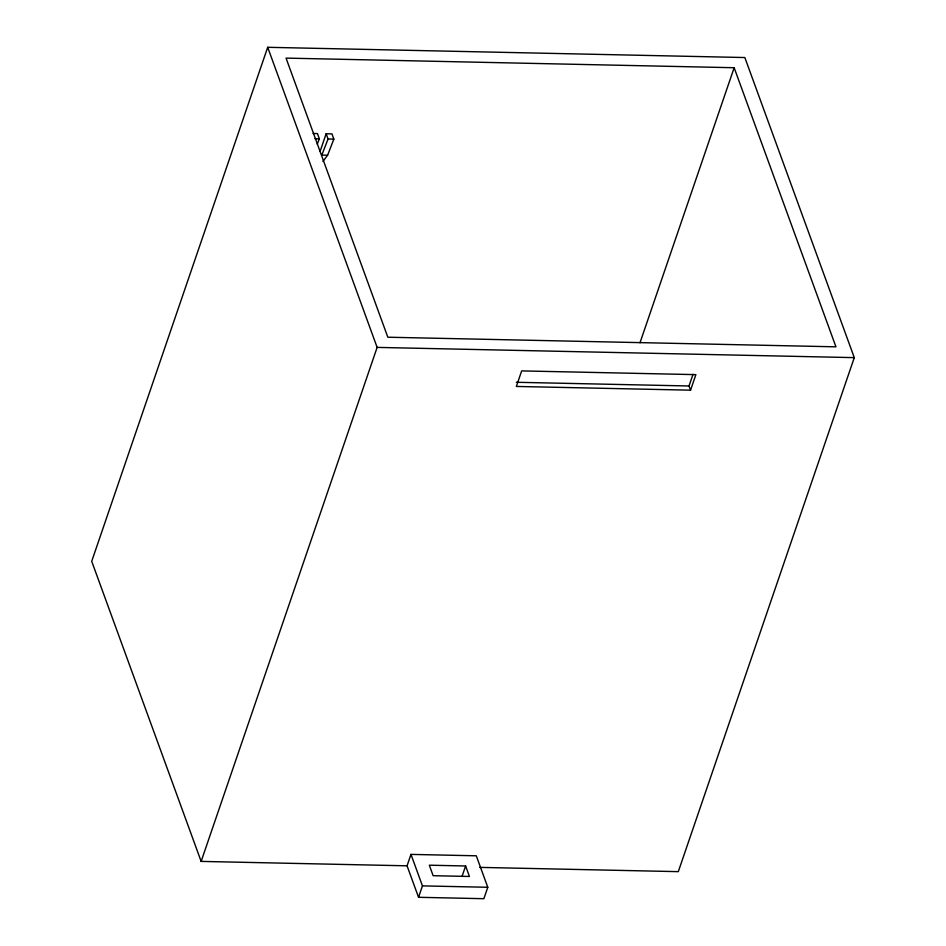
<?xml version="1.0" encoding="UTF-8"?>
<svg xmlns="http://www.w3.org/2000/svg" width="946" height="946" viewBox="0 0 946 946"><rect width="100%" height="100%" fill="white"/><g stroke="black" fill="none" stroke-linecap="round" stroke-linejoin="round"><path stroke-width="1.42" d="M479.74 867.376L678.306 871.644L854.285 357.635L744.845 57.54L267.694 47.3L91.715 561.309L201.143 861.404L407.064 865.815L418.546 897.293L483.867 898.7L487.781 887.277L476.299 855.799L410.978 854.392L407.064 865.815M320.091 151.431L326.134 133.753L331.951 133.883L333.855 139.121L327.612 155.215L322.941 161.399M201.143 861.404L377.135 347.395L267.694 47.3M418.546 897.293L422.448 885.882L410.978 854.392M640.004 342.748L734.155 67.722L286.047 58.108L387.825 337.214L835.945 346.827L734.155 67.722M462.133 876.138L465.609 865.98L429.318 865.2L433.138 875.7L469.429 876.469L465.609 865.98M690.556 390.178L695.878 374.64L521.672 370.903L516.35 386.441L690.556 390.178L689.019 385.98L693.016 374.332M317.265 144.17L319.346 138.814L317.43 133.563L313.079 133.481M326.134 133.753L328.049 139.003L321.806 155.085L327.612 155.215M314.983 138.719L319.346 138.814M328.049 139.003L333.855 139.121M377.135 347.395L854.285 357.635M516.303 382.279L689.019 385.98M422.448 885.882L487.781 887.277"/></g></svg>
